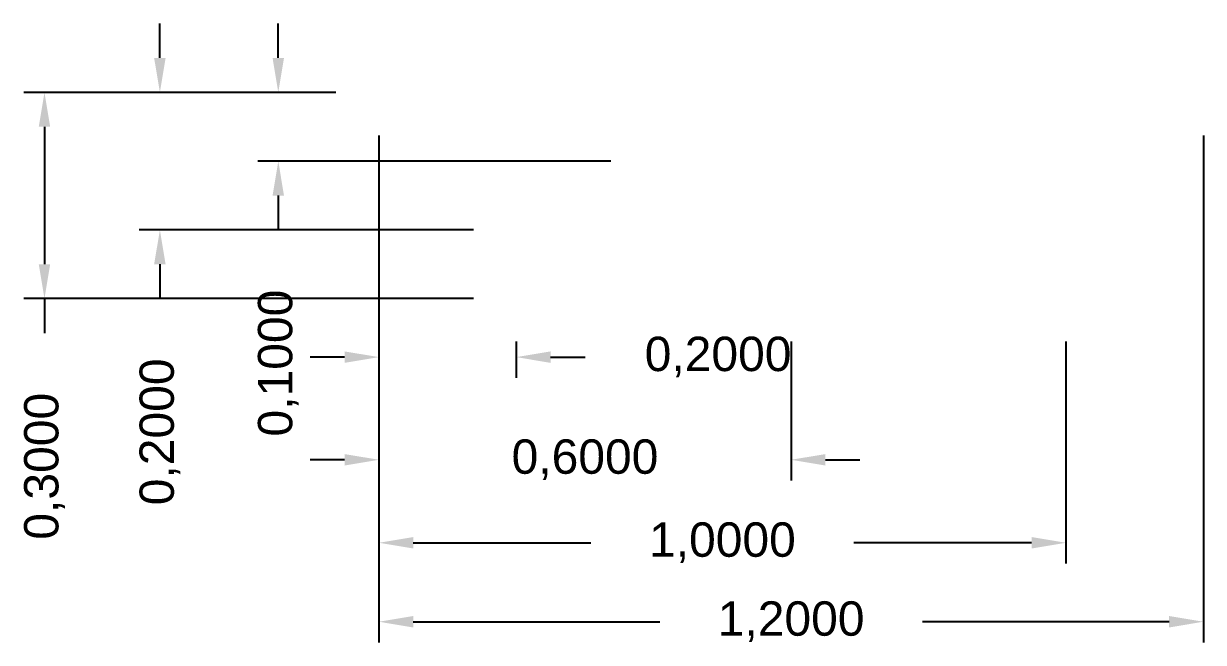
# Model space of a CAD drawing. Header units: millimetres. Extents: x 12.5 to 88.4, y -32.8 to 29.8.
# Drawn here: x 81.299 to 83.016, y 4.609 to 5.509 of the extents above; entities that cross this region are included whole.
import ezdxf

# ---------------------------------------------------------------- set-up
doc = ezdxf.new("R2010")
doc.units = ezdxf.units.MM
doc.header["$MEASUREMENT"] = 0
doc.layers.add('Dimensiuni interior_1', color=11, linetype='Continuous', plot=False)
doc.styles.get("Standard").update_dxf_attribs({"font": 'arial.ttf'})
doc.dimstyles.new('Mici', dxfattribs={"dimtxt": 0.05, "dimasz": 0.05, "dimexe": 0.03, "dimexo": 0.0625, "dimgap": 0.09, "dimtad": 0, "dimdec": 4, "dimzin": 0, "dimtxsty": 'Standard', "dimcen": 0.09, "dimclrd": 1, "dimclre": 1, "dimadec": 0, "dimazin": 0, "dimtfac": 1, "dimtdec": 4, "dimtofl": 0, "dimtmove": 0, "dimatfit": 3, "dimfxl": 1, "dimtolj": 1, "dimtzin": 0, "dimarcsym": 0})

# ---------------------------------------------------------------- blocks, each defined once
blk = doc.blocks.new('*D34')
at = {"layer": 'Defpoints', "color": 0, "transparency": 16777216}
for p in [(312.8813, 61.057), (313.0813, 60.757, 0.2), (313.0813, 60.672)]:
    blk.add_point(p, dxfattribs=at)
at = {"layer": 'Dimensiuni interior_1', "color": 1, "lineweight": -2, "transparency": 16777216}
for p, q in [((312.8813, 60.9945), (312.8813, 60.642)), ((313.0813, 60.6945), (313.0813, 60.642)), ((312.8313, 60.672), (312.7813, 60.672)), ((313.1313, 60.672), (313.1813, 60.672))]:
    blk.add_line(p, q, dxfattribs=at)
at = {"layer": 'Dimensiuni interior_1', "color": 1, "transparency": 16777216}
for points in [[(312.8313, 60.6803), (312.8313, 60.6636), (312.8813, 60.672)], [(313.1313, 60.6803), (313.1313, 60.6636), (313.0813, 60.672)]]:
    blk.add_solid(points, dxfattribs=at)
at = {"layer": 'Dimensiuni interior_1', "color": 0, "transparency": 16777216, "insert": (313.375, 60.672), "char_height": 0.05, "attachment_point": 5}
blk.add_mtext('\\A1;0,2000', dxfattribs=at)
blk = doc.blocks.new('*D35')
at = {"layer": 'Defpoints', "color": 0, "transparency": 16777216}
for p in [(312.8813, 61.057), (313.4813, 60.757, 0.4), (313.4813, 60.5227)]:
    blk.add_point(p, dxfattribs=at)
at = {"layer": 'Dimensiuni interior_1', "color": 1, "lineweight": -2, "transparency": 16777216}
for p, q in [((312.8813, 60.9945), (312.8813, 60.4927)), ((313.4813, 60.6945), (313.4813, 60.4927)), ((312.8313, 60.5227), (312.7813, 60.5227)), ((313.5313, 60.5227), (313.5813, 60.5227))]:
    blk.add_line(p, q, dxfattribs=at)
at = {"layer": 'Dimensiuni interior_1', "color": 1, "transparency": 16777216}
for points in [[(312.8313, 60.531), (312.8313, 60.5143), (312.8813, 60.5227)], [(313.5313, 60.531), (313.5313, 60.5143), (313.4813, 60.5227)]]:
    blk.add_solid(points, dxfattribs=at)
at = {"layer": 'Dimensiuni interior_1', "color": 0, "transparency": 16777216, "insert": (313.1813, 60.5227), "char_height": 0.05, "attachment_point": 5}
blk.add_mtext('\\A1;0,6000', dxfattribs=at)
blk = doc.blocks.new('*D36')
at = {"layer": 'Defpoints', "color": 0, "transparency": 16777216}
for p in [(312.8813, 61.057), (313.8813, 60.757, 0.2), (313.8813, 60.402)]:
    blk.add_point(p, dxfattribs=at)
at = {"layer": 'Dimensiuni interior_1', "color": 1, "lineweight": -2, "transparency": 16777216}
for p, q in [((312.8813, 60.9945), (312.8813, 60.372)), ((313.8813, 60.6945), (313.8813, 60.372)), ((312.9313, 60.402), (313.19, 60.402)), ((313.8313, 60.402), (313.5727, 60.402))]:
    blk.add_line(p, q, dxfattribs=at)
at = {"layer": 'Dimensiuni interior_1', "color": 1, "transparency": 16777216}
for points in [[(312.9313, 60.4103), (312.9313, 60.3937), (312.8813, 60.402)], [(313.8313, 60.4103), (313.8313, 60.3937), (313.8813, 60.402)]]:
    blk.add_solid(points, dxfattribs=at)
at = {"layer": 'Dimensiuni interior_1', "color": 0, "transparency": 16777216, "insert": (313.3813, 60.402), "char_height": 0.05, "attachment_point": 5}
blk.add_mtext('\\A1;1,0000', dxfattribs=at)
blk = doc.blocks.new('*D37')
at = {"layer": 'Defpoints', "color": 0, "transparency": 16777216}
for p in [(312.8813, 61.057), (314.0813, 61.057), (314.0813, 60.2872)]:
    blk.add_point(p, dxfattribs=at)
at = {"layer": 'Dimensiuni interior_1', "color": 1, "lineweight": -2, "transparency": 16777216}
for p, q in [((312.8813, 60.9945), (312.8813, 60.2572)), ((314.0813, 60.9945), (314.0813, 60.2572)), ((312.9313, 60.2872), (313.29, 60.2872)), ((314.0313, 60.2872), (313.6727, 60.2872))]:
    blk.add_line(p, q, dxfattribs=at)
at = {"layer": 'Dimensiuni interior_1', "color": 1, "transparency": 16777216}
for points in [[(312.9313, 60.2955), (312.9313, 60.2788), (312.8813, 60.2872)], [(314.0313, 60.2955), (314.0313, 60.2788), (314.0813, 60.2872)]]:
    blk.add_solid(points, dxfattribs=at)
at = {"layer": 'Dimensiuni interior_1', "color": 0, "transparency": 16777216, "insert": (313.4813, 60.2872), "char_height": 0.05, "attachment_point": 5}
blk.add_mtext('\\A1;1,2000', dxfattribs=at)
blk = doc.blocks.new('*D38')
at = {"layer": 'Defpoints', "color": 0, "transparency": 16777216}
for p in [(312.8813, 61.057), (312.7349, 60.957), (313.2813, 60.957, 0.2)]:
    blk.add_point(p, dxfattribs=at)
at = {"layer": 'Dimensiuni interior_1', "color": 1, "lineweight": -2, "transparency": 16777216}
for p, q in [((312.7349, 61.107), (312.7349, 61.157)), ((312.8188, 61.057), (312.7049, 61.057)), ((313.2188, 60.957), (312.7049, 60.957)), ((312.7349, 60.907), (312.7349, 60.857))]:
    blk.add_line(p, q, dxfattribs=at)
at = {"layer": 'Dimensiuni interior_1', "color": 1, "transparency": 16777216}
for points in [[(312.7266, 61.107), (312.7432, 61.107), (312.7349, 61.057)], [(312.7266, 60.907), (312.7432, 60.907), (312.7349, 60.957)]]:
    blk.add_solid(points, dxfattribs=at)
at = {"layer": 'Dimensiuni interior_1', "color": 0, "transparency": 16777216, "insert": (312.7349, 60.6633), "char_height": 0.05, "attachment_point": 5, "rotation": 90}
blk.add_mtext('\\A1;0,1000', dxfattribs=at)
blk = doc.blocks.new('*D39')
at = {"layer": 'Defpoints', "color": 0, "transparency": 16777216}
for p in [(312.8813, 61.057), (312.5626, 60.857), (313.0813, 60.857, 0.2)]:
    blk.add_point(p, dxfattribs=at)
at = {"layer": 'Dimensiuni interior_1', "color": 1, "lineweight": -2, "transparency": 16777216}
for p, q in [((312.5626, 61.107), (312.5626, 61.157)), ((312.8188, 61.057), (312.5326, 61.057)), ((313.0188, 60.857), (312.5326, 60.857)), ((312.5626, 60.807), (312.5626, 60.757))]:
    blk.add_line(p, q, dxfattribs=at)
at = {"layer": 'Dimensiuni interior_1', "color": 1, "transparency": 16777216}
for points in [[(312.5542, 61.107), (312.5709, 61.107), (312.5626, 61.057)], [(312.5542, 60.807), (312.5709, 60.807), (312.5626, 60.857)]]:
    blk.add_solid(points, dxfattribs=at)
at = {"layer": 'Dimensiuni interior_1', "color": 0, "transparency": 16777216, "insert": (312.5626, 60.5633), "char_height": 0.05, "attachment_point": 5, "rotation": 90}
blk.add_mtext('\\A1;0,2000', dxfattribs=at)
blk = doc.blocks.new('*D40')
at = {"layer": 'Defpoints', "color": 0, "transparency": 16777216}
for p in [(312.8813, 61.057), (312.3946, 60.757), (313.0813, 60.757, 0.2)]:
    blk.add_point(p, dxfattribs=at)
at = {"layer": 'Dimensiuni interior_1', "color": 1, "lineweight": -2, "transparency": 16777216}
for p, q in [((312.8188, 61.057), (312.3646, 61.057)), ((312.3946, 61.007), (312.3946, 60.807)), ((313.0188, 60.757), (312.3646, 60.757)), ((312.3946, 60.757), (312.3946, 60.707))]:
    blk.add_line(p, q, dxfattribs=at)
at = {"layer": 'Dimensiuni interior_1', "color": 1, "transparency": 16777216}
for points in [[(312.3863, 61.007), (312.4029, 61.007), (312.3946, 61.057)], [(312.3863, 60.807), (312.4029, 60.807), (312.3946, 60.757)]]:
    blk.add_solid(points, dxfattribs=at)
at = {"layer": 'Dimensiuni interior_1', "color": 0, "transparency": 16777216, "insert": (312.3946, 60.5133), "char_height": 0.05, "attachment_point": 5, "rotation": 90}
blk.add_mtext('\\A1;0,3000', dxfattribs=at)
blk = doc.blocks.new('A$C7b231894')
at = {"layer": 'Dimensiuni interior_1'}
for base, p2, picture, middle in [((-0.71876, -0.1, -0.2), (-0.2, -0.1), '*D39', (-0.71876, -0.3937, -0.2)), ((-0.54642, 0, -0.2), (0, 0), '*D38', (-0.54642, -0.2937, -0.2)), ((-0.88672, -0.2, -0.2), (-0.2, -0.2), '*D40', (-0.88672, -0.4437, -0.2))]:
    dim = blk.add_linear_dim(base=base, p1=(-0.4, 0.1, -0.2), p2=p2, angle=90, dimstyle='Mici', dxfattribs=at)
    dim.commit()
    dim.dimension.update_dxf_attribs({"geometry": picture, "text_midpoint": middle, "insert": (-313.28132, -60.95699)})
for base, p2, picture, middle in [((-0.2, -0.28501, -0.2), (-0.2, -0.2), '*D34', (0.0937, -0.28501, -0.2)), ((0.2, -0.43434, -0.2), (0.2, -0.2, 0.2), '*D35', (-0.1, -0.43434, -0.2)), ((0.6, -0.55499, -0.2), (0.6, -0.2), '*D36', (0.1, -0.55499, -0.2)), ((0.8, -0.66981, -0.2), (0.8, 0.1, -0.2), '*D37', (0.2, -0.66981, -0.2))]:
    dim = blk.add_linear_dim(base=base, p1=(-0.4, 0.1, -0.2), p2=p2, dimstyle='Mici', dxfattribs=at)
    dim.commit()
    dim.dimension.update_dxf_attribs({"geometry": picture, "text_midpoint": middle, "insert": (-313.28132, -60.95699)})

msp = doc.modelspace()

# ---------------------------------------------------------------- block references
msp.add_blockref('A$C7b231894', (82.2164, 5.3091))

doc.saveas('drawing.dxf')
